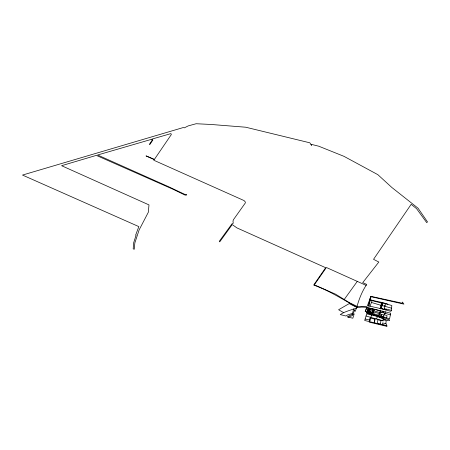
<?xml version="1.0" encoding="UTF-8"?>
<svg xmlns="http://www.w3.org/2000/svg" width="450" height="450" viewBox="0 0 450 450"><rect width="100%" height="100%" fill="white"/><g stroke="black" fill="none" stroke-linecap="round" stroke-linejoin="round"><path stroke-width="0.67" d="M366.626 312.384L366.553 313.099L373.584 315.006C370.738 312.688 359.961 310.32 371.835 314.032M374.901 319.095L374.963 318.561L366.053 316.018L364.697 320.49L386.843 325.777L386.978 326.374L369.214 322.138L369.945 318.037L374.901 319.095L374.484 322.779L374.963 318.561L383.209 320.867L377.949 319.742L378.011 319.387M366.429 308.317L365.518 311.546L365.164 311.479L366.778 307.451L374.304 309.195L372.656 313.352L368.516 312.159L368.775 310.483M377.949 319.742L377.252 323.454L386.843 325.777L386.454 323.983L385.808 323.781L386.179 320.766C380.621 316.637 373.292 315.501 366.711 313.836L366.053 316.018M367.74 307.654L367.155 311.85L365.518 311.546M368.933 309.364L369.084 308.244L370.716 308.576L370.558 309.701L368.196 309.212M368.758 311.76L368.871 310.956L367.976 310.77M369.253 308.239L369.124 309.161L368.229 308.976M369.664 310.669L369.821 309.549M370.907 312.379L371.413 308.751M384.767 319.714L384.716 320.051L383.243 319.629L383.046 318.78M374.456 309.234L379.35 310.421L379.299 310.736L374.456 309.234L373.967 310.849L379.693 312.525L378.889 315.293L372.656 313.352L373.241 311.844L379.389 313.616M381.094 316.012L383.197 316.733L384.216 314.657L387.107 315.664L386.567 317.874L379.704 315.546L380.666 310.742L379.35 310.421M368.904 306L371.042 296.707L403.909 304.127L402.452 302.057L402.339 303.227L370.89 296.331L367.459 305.646L381.167 308.711L382.877 303.019L391.838 305.505L391.326 310.916L390.397 311.282L381.234 308.52M373.298 314.432L384.238 317.807L389.632 320.001L389.571 320.569L387.759 320.074L387.467 320.586L383.4 318.504L374.147 314.955L368.516 312.159L368.595 311.76L367.206 311.479M382.275 324.675L382.601 322.92L385.808 323.781M380.272 324.186L381.037 320.22M386.584 317.812L389.565 318.864L390.713 313.211L380.666 310.742M368.494 305.899L369.894 299.143L370.89 296.331M380.767 317.593L381.442 314.336M382.613 308.863L384.126 309.521L385.419 303.728M369.675 321.649L371.576 314.837M380.447 312.126L381.881 312.407L382.185 311.113M380.689 308.632L382.433 302.546L381.746 302.4L380.059 308.739L380.621 308.88L382.433 302.546L387.866 304.161L387.681 304.391M383.664 317.599L383.839 316.957L383.197 316.733M380.216 310.635L378.889 315.293M390.386 314.887L384.694 313.178L384.216 314.657L384.486 314.752L385.358 311.884M352.609 313.194L353.632 308.97C349.172 310.646 344.261 311.822 340.256 314.595L345.96 316.007L347.462 314.983L353.475 313.082L354.442 310.23M376.661 318.904L377.331 316.693M385.875 310.168L386.201 309.127L391.387 310.286M381.881 312.407L383.209 312.654L383.636 311.462M382.843 320.738L383.243 319.629M370.001 306.264L372.15 300.606L381.555 303.114M356.541 307.851L355.185 311.383L353.632 308.97L355.584 308.621L357.024 307.457L349.206 303.615L338.591 309.735L343.642 312.666M353.07 314.117L352.547 315.461L348.514 317.183L347.186 316.896L352.147 314.325L354.212 313.858L352.834 318.223L348.514 317.183M356.811 307.147C359.01 299.188 362.059 291.313 366.728 284.434L362.734 282.634L378.821 262.041L373.539 259.312L411.171 204.317L416.621 208.721L426.69 222.609L427.5 221.906L418.084 208.237L391.866 187.493L377.826 174.651L343.98 156.341L318.814 146.227L311.006 144.27L311.636 145.35L309.797 142.796L245.7 127.215L211.022 124.464L196.138 123.733L188.229 125.893L184.343 127.845L183.167 127.575L22.5 175.067L138.842 226.609L135.681 235.024L136.086 235.187L133.684 242.702L133.172 248.833L134.235 249.289L134.854 242.888L139.118 229.956L148.326 212.248L148.984 204.902L61.577 165.701L96.317 155.385L172.929 189.214L185.186 195.148L186.711 194.991L186.547 194.518L184.978 194.456L168.396 186.621L97.605 155.002L151.273 139.399L152.218 140.153L149.389 144.354L149.816 144.546L152.904 139.989L151.914 139.112L170.966 133.588L171.332 134.544L154.412 159.379L146.042 155.903L154.226 159.609L153.799 160.234L244.058 200.571L245.284 201.943L245.306 202.989L233.398 219.763L232.982 221.158L233.241 223.29L232.127 223.667L219.263 241.341L219.741 241.841L232.222 224.578L236.914 227.891L325.654 267.705L313.684 285.047C329.051 290.526 342.613 299.329 356.811 307.147L357.553 307.569L361.665 307.086L366.829 307.316L367.059 306.714L362.711 306.332L357.412 306.517L349.549 302.771L335.554 294.165L314.303 284.844L326.396 267.497L366.126 285.379M373.438 311.355L373.967 310.849M371.779 314.499L371.964 314.089M377.426 316.322L377.707 315.782M344.166 299.576L357.266 281.407M382.247 305.595L384.463 306.186L385.071 305.319M381.167 308.711L382.59 309.032M384.3 308.751L386.201 309.127M369.006 308.807L370.637 309.139M372.499 310.213L373.151 310.348M368.038 310.331L370.401 310.821L370.164 312.502L368.539 312.165M372.308 311.558L372.96 311.692M368.696 311.046L370.322 311.377M368.623 311.535L367.892 311.383L368.359 308.031L372.668 309.043L372.15 312.739L368.601 311.715M368.618 311.608L370.243 311.94M381.746 302.4L372.403 300.403L370.367 299.61L370.238 300.122L372.15 300.606M365.147 318.999L370.018 320.147M384.463 306.186L391.584 308.194M380.036 313.931L383.912 315.051M371.441 302.456L381.583 305.511M383.209 312.654L384.941 313.262M382.697 317.323L382.815 318.279M372.684 308.869L372.122 312.902L372.774 313.037L373.337 309.004L372.684 308.869"/></g></svg>
